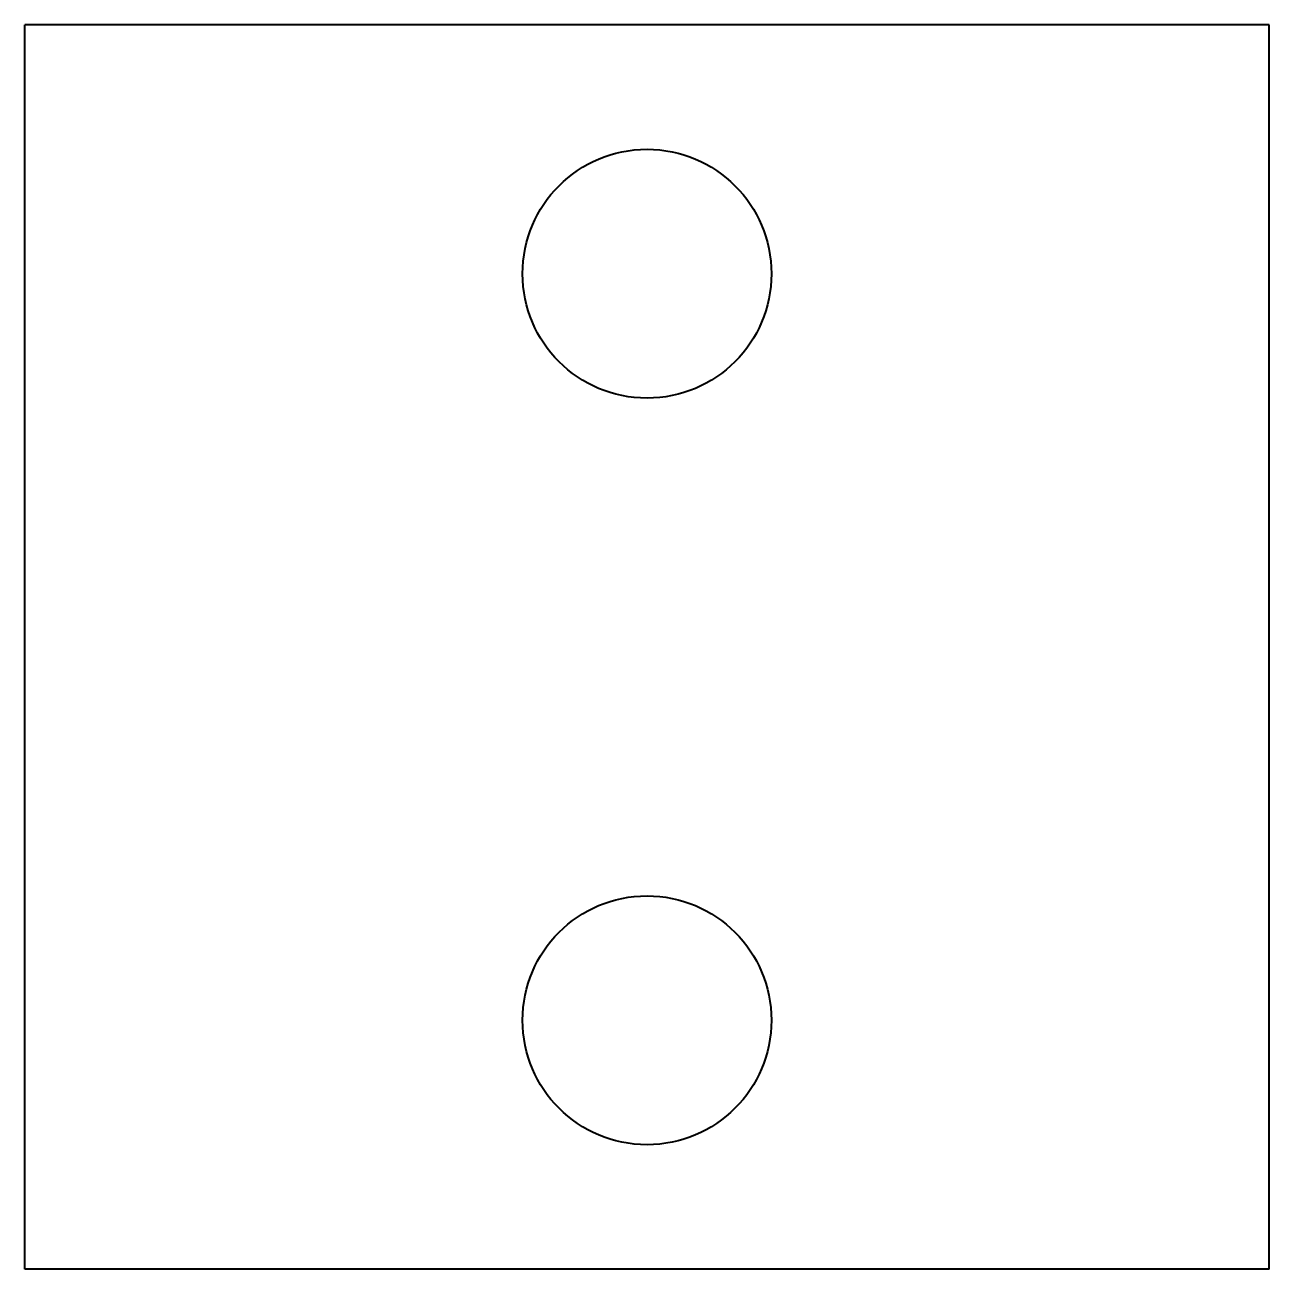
# Model space of a CAD drawing. Header units: millimetres. Extents: x -25 to 25, y -25 to 25.
import ezdxf

# ---------------------------------------------------------------- set-up
doc = ezdxf.new("R2010")
doc.units = ezdxf.units.MM
doc.layers.add('ModelSketch_Visible', color=7, linetype='Continuous', lineweight=40)

msp = doc.modelspace()

# ---------------------------------------------------------------- linework, layer by layer
at = {"layer": 'ModelSketch_Visible'}
for p, q in [((25, -25), (25, 25)), ((-25, -25), (-25, 25)), ((25, 25), (-25, 25)), ((25, -25), (-25, -25))]:
    msp.add_line(p, q, dxfattribs=at)
for centre in [(0, 15), (0, -15)]:
    msp.add_circle(centre, 5, dxfattribs=at)

doc.saveas('drawing.dxf')
